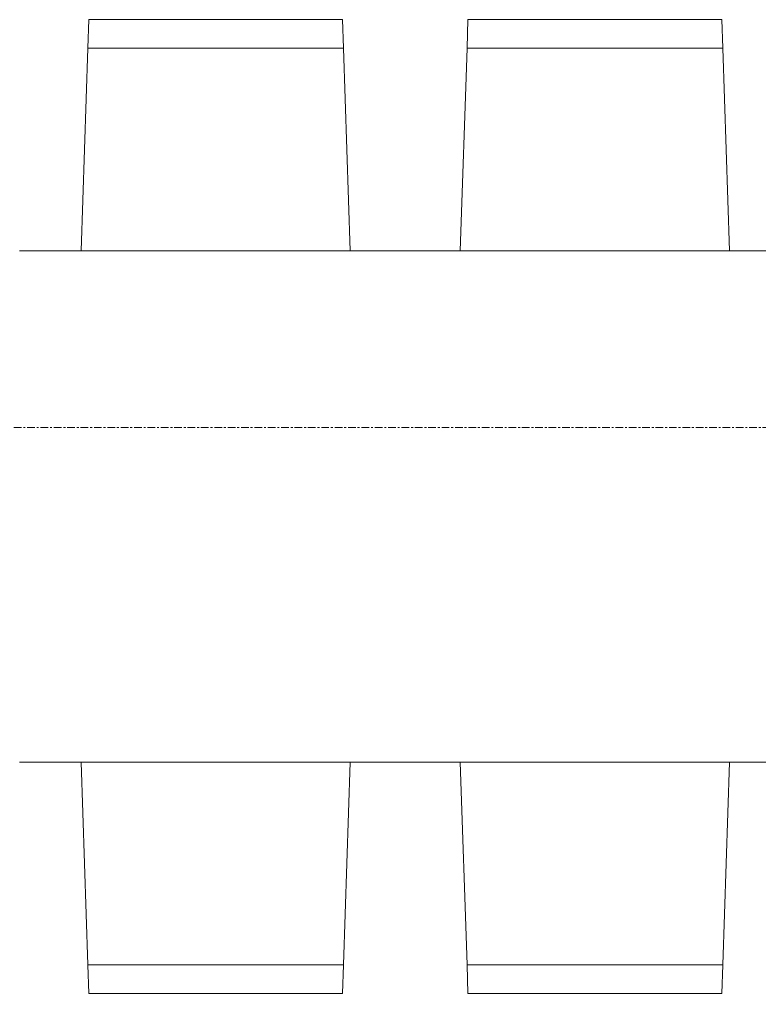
# Model space of a CAD drawing. Header units: millimetres. Extents: x 5357 to 259384, y -16348 to 109893.
# Drawn here: x 57863 to 59093, y 38296 to 39915 of the extents above; entities that cross this region are included whole.
import ezdxf

# ---------------------------------------------------------------- set-up
doc = ezdxf.new("R2010")
doc.units = ezdxf.units.MM
doc.linetypes.add('Grid Line', pattern=[22.225, 12.7, -3.175, 3.175, -3.175])
for name, color, linetype, lineweight in [('0-1', 7, 'Continuous', 5), ('I-FURN-1', 254, 'Continuous', 9), ('S-GRID-1', 1, 'Grid Line', 9)]:
    doc.layers.add(name, color=color, linetype=linetype, lineweight=lineweight)

# ---------------------------------------------------------------- blocks, each defined once
blk = doc.blocks.new('RES_BAN AN 1 - RES_BAN AN 1-V79-TKCS_MB CẢNH QUAN CÂY XANH')
at = {"layer": 'I-FURN-1'}
for p, q in [((-425, 1275), (425, 1275)), ((-425, 0), (-425, 1275)), ((425, 1275), (425, 0)), ((-761.9, 1168.8), (-809.6, 1167.2)), ((-809.6, 1167.2), (-809.6, 745.3)), ((-425, 1180), (-761.9, 1168.8)), ((-761.9, 1168.8), (-761.9, 743.8)), ((-761.9, 743.8), (-761.9, 1168.8)), ((-425, 732.5), (-425, 1180)), ((425, 1180), (761.9, 1168.8)), ((425, 732.5), (425, 1180)), ((761.9, 1168.8), (761.9, 743.8)), ((761.9, 1168.8), (761.9, 743.8)), ((809.6, 1167.2), (761.9, 1168.8)), ((809.6, 745.3), (809.6, 1167.2)), ((-809.6, 745.3), (-761.9, 743.8)), ((761.9, 743.8), (809.6, 745.3)), ((-761.9, 743.8), (-425, 732.5)), ((761.9, 743.8), (425, 732.5)), ((-809.6, 536.9), (-761.9, 538.5)), ((-809.6, 115.1), (-809.6, 536.9)), ((-425, 549.7), (-761.9, 538.5)), ((-761.9, 538.5), (-761.9, 113.5)), ((-761.9, 538.5), (-761.9, 113.5)), ((-425, 102.3), (-425, 549.7)), ((425, 549.7), (761.9, 538.5)), ((425, 102.3), (425, 549.7)), ((761.9, 538.5), (761.9, 113.5)), ((761.9, 538.5), (809.6, 536.9)), ((761.9, 113.5), (761.9, 538.5)), ((809.6, 536.9), (809.6, 115.1)), ((-761.9, 113.5), (-809.6, 115.1)), ((-761.9, 113.5), (-425, 102.3)), ((761.9, 113.5), (425, 102.3)), ((809.6, 115.1), (761.9, 113.5))]:
    blk.add_line(p, q, dxfattribs=at)
blk = doc.blocks.new('NCV_TKTC_TANG 1_rvt-1-TKCS_MB CẢNH QUAN CÂY XANH')
at = {"layer": 'I-FURN-1', "rotation": 270.0000000000001}
blk.add_blockref('RES_BAN AN 1 - RES_BAN AN 1-V79-TKCS_MB CẢNH QUAN CÂY XANH', (57862.6, 39105.7), dxfattribs=at)

msp = doc.modelspace()

# ---------------------------------------------------------------- linework, layer by layer
at = {"layer": 'S-GRID-1'}
msp.add_line((130319.3, 39236.9), (29351.8, 39236.9), dxfattribs=at)

# ---------------------------------------------------------------- block references
at = {"layer": '0-1'}
msp.add_blockref('NCV_TKTC_TANG 1_rvt-1-TKCS_MB CẢNH QUAN CÂY XANH', (0, 0), dxfattribs=at)

doc.saveas('drawing.dxf')
